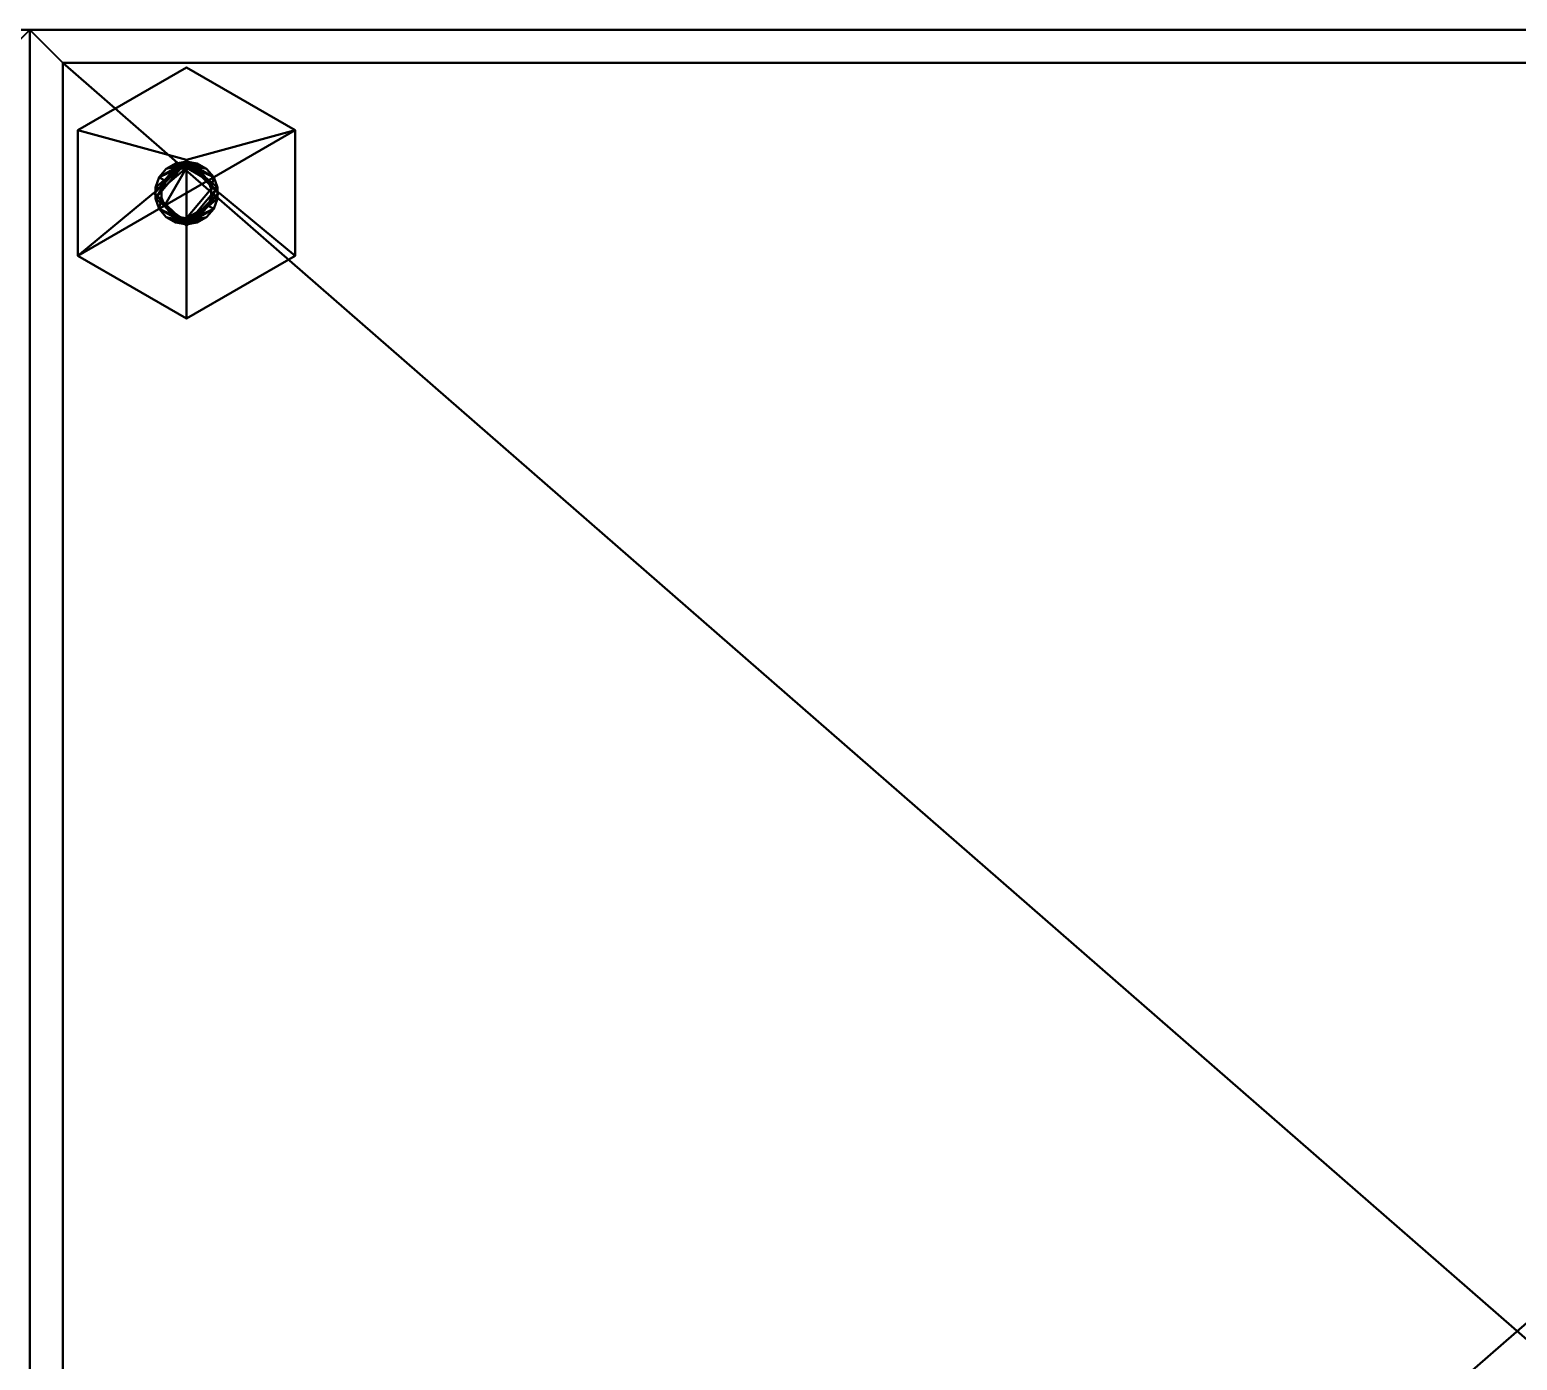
# Model space of a CAD drawing. Header units: millimetres. Extents: x -225 to 2025, y -202 to 200.
# Drawn here: x 225 to 450, y -1.2 to 200 of the extents above; entities that cross this region are included whole.
import ezdxf

# ---------------------------------------------------------------- set-up
doc = ezdxf.new("R2010")
doc.units = ezdxf.units.MM
doc.layers.add('I-FURN-PNLS', color=7, linetype='Continuous', lineweight=40)

msp = doc.modelspace()

# ---------------------------------------------------------------- meshes
at = {"layer": 'I-FURN-PNLS', "color": 7, "true_color": 0xf5f5f3}
mesh = msp.add_polyface(dxfattribs=at)
corners = [(-225, 200, 1799.81), (-225, -185, 1799.81), (-210, -185, 1799.81), (-210, -180, 1799.81), (-220, -180, 1799.81), (-220, 195, 1799.81), (220, 195, 1799.81), (220, -180, 1799.81), (210, -180, 1799.81), (210, -185, 1799.81), (225, -185, 1799.81), (225, 200, 1799.81)]
mesh.append_faces([[corners[k] for k in face] for face in [(4, 1, 2, 3)]], dxfattribs={"vtx0": -1, "color": 7})
mesh.append_faces([[corners[k] for k in face] for face in [(0, 5, 6, 11), (11, 6, 7, 10)]], dxfattribs={"vtx0": -1, "vtx2": -1, "color": 7})
mesh.append_faces([[corners[k] for k in face] for face in [(9, 10, 7, 8)]], dxfattribs={"vtx1": -1, "color": 7})
mesh.append_faces([[corners[k] for k in face] for face in [(4, 5, 0, 1)]], dxfattribs={"vtx1": -1, "vtx3": -1, "color": 7})
mesh = msp.add_polyface(dxfattribs=at)
corners = [(-225, 200, 15), (225, 200, 15), (225, -185, 15), (210, -185, 15), (210, -180, 15), (220, -180, 15), (220, 195, 15), (-220, 195, 15), (-220, -180, 15), (-210, -180, 15), (-210, -185, 15), (-225, -185, 15)]
mesh.append_faces([[corners[k] for k in face] for face in [(5, 2, 3, 4)]], dxfattribs={"vtx0": -1, "color": 7})
mesh.append_faces([[corners[k] for k in face] for face in [(2, 5, 6, 1)]], dxfattribs={"vtx0": -1, "vtx2": -1, "color": 7})
mesh.append_faces([[corners[k] for k in face] for face in [(10, 11, 8, 9)]], dxfattribs={"vtx1": -1, "color": 7})
mesh.append_faces([[corners[k] for k in face] for face in [(7, 8, 11, 0), (6, 7, 0, 1)]], dxfattribs={"vtx1": -1, "vtx3": -1, "color": 7})
mesh = msp.add_polyface(dxfattribs=at)
corners = [(-225, 200, 1799.81), (225, 200, 1799.81), (225, 200, 15), (-225, 200, 15)]
mesh.append_faces([[corners[k] for k in face] for face in [(0, 1, 2, 3)]], dxfattribs={"color": 7})
mesh = msp.add_polyface(dxfattribs=at)
corners = [(225, 200, 1799.81), (225, -185, 1799.81), (225, -185, 15), (225, 200, 15)]
mesh.append_faces([[corners[k] for k in face] for face in [(0, 1, 2, 3)]], dxfattribs={"color": 7})
mesh = msp.add_polyface(dxfattribs=at)
corners = [(225, 200, 1799.81), (225, -185, 1799.81), (240, -185, 1799.81), (240, -180, 1799.81), (230, -180, 1799.81), (230, 195, 1799.81), (670, 195, 1799.81), (670, -180, 1799.81), (660, -180, 1799.81), (660, -185, 1799.81), (675, -185, 1799.81), (675, 200, 1799.81)]
mesh.append_faces([[corners[k] for k in face] for face in [(4, 1, 2, 3)]], dxfattribs={"vtx0": -1, "color": 7})
mesh.append_faces([[corners[k] for k in face] for face in [(0, 5, 6, 11), (11, 6, 7, 10)]], dxfattribs={"vtx0": -1, "vtx2": -1, "color": 7})
mesh.append_faces([[corners[k] for k in face] for face in [(9, 10, 7, 8)]], dxfattribs={"vtx1": -1, "color": 7})
mesh.append_faces([[corners[k] for k in face] for face in [(4, 5, 0, 1)]], dxfattribs={"vtx1": -1, "vtx3": -1, "color": 7})
mesh = msp.add_polyface(dxfattribs=at)
corners = [(225, 200, 15), (675, 200, 15), (675, -185, 15), (660, -185, 15), (660, -180, 15), (670, -180, 15), (670, 195, 15), (230, 195, 15), (230, -180, 15), (240, -180, 15), (240, -185, 15), (225, -185, 15)]
mesh.append_faces([[corners[k] for k in face] for face in [(5, 2, 3, 4)]], dxfattribs={"vtx0": -1, "color": 7})
mesh.append_faces([[corners[k] for k in face] for face in [(2, 5, 6, 1)]], dxfattribs={"vtx0": -1, "vtx2": -1, "color": 7})
mesh.append_faces([[corners[k] for k in face] for face in [(10, 11, 8, 9)]], dxfattribs={"vtx1": -1, "color": 7})
mesh.append_faces([[corners[k] for k in face] for face in [(7, 8, 11, 0), (6, 7, 0, 1)]], dxfattribs={"vtx1": -1, "vtx3": -1, "color": 7})
mesh = msp.add_polyface(dxfattribs=at)
corners = [(225, -185, 1799.81), (225, 200, 1799.81), (225, 200, 15), (225, -185, 15)]
mesh.append_faces([[corners[k] for k in face] for face in [(3, 0, 1, 2)]], dxfattribs={"color": 7})
mesh = msp.add_polyface(dxfattribs=at)
corners = [(225, 200, 1799.81), (675, 200, 1799.81), (675, 200, 15), (225, 200, 15)]
mesh.append_faces([[corners[k] for k in face] for face in [(0, 1, 2, 3)]], dxfattribs={"color": 7})
mesh = msp.add_polyface(dxfattribs=at)
corners = [(230, 195, 1799.81), (230, -180, 1799.81), (230, -180, 15), (230, 195, 15)]
mesh.append_faces([[corners[k] for k in face] for face in [(0, 1, 2, 3)]], dxfattribs={"color": 7})
mesh = msp.add_polyface(dxfattribs=at)
corners = [(670, 195, 1799.81), (230, 195, 1799.81), (230, 195, 15), (670, 195, 15)]
mesh.append_faces([[corners[k] for k in face] for face in [(0, 1, 2, 3)]], dxfattribs={"color": 7})
mesh = msp.add_polyface(dxfattribs=at)
corners = [(670, 195, 35), (230, 195, 35), (230, -180, 35), (240, -180, 35), (240, -185, 35), (660, -185, 35), (660, -180, 35), (670, -180, 35)]
mesh.append_faces([[corners[k] for k in face] for face in [(5, 6, 3, 4)]], dxfattribs={"vtx1": -1, "color": 7})
mesh.append_faces([[corners[k] for k in face] for face in [(1, 2, 3, 6)]], dxfattribs={"vtx2": -1, "vtx3": -1, "color": 7})
mesh.append_faces([[corners[k] for k in face] for face in [(6, 7, 0, 1)]], dxfattribs={"vtx3": -1, "color": 7})
mesh = msp.add_polyface(dxfattribs=at)
corners = [(670, 195, 15), (670, -180, 15), (660, -180, 15), (660, -185, 15), (240, -185, 15), (240, -180, 15), (230, -180, 15), (230, 195, 15)]
mesh.append_faces([[corners[k] for k in face] for face in [(4, 5, 2, 3)]], dxfattribs={"vtx1": -1, "color": 7})
mesh.append_faces([[corners[k] for k in face] for face in [(0, 1, 2, 5)]], dxfattribs={"vtx2": -1, "vtx3": -1, "color": 7})
mesh.append_faces([[corners[k] for k in face] for face in [(5, 6, 7, 0)]], dxfattribs={"vtx3": -1, "color": 7})
mesh = msp.add_polyface(dxfattribs=at)
corners = [(230, 195, 35), (670, 195, 35), (670, 195, 15), (230, 195, 15)]
mesh.append_faces([[corners[k] for k in face] for face in [(0, 1, 2, 3)]], dxfattribs={"color": 7})
mesh = msp.add_polyface(dxfattribs=at)
corners = [(230, -180, 35), (230, 195, 35), (230, 195, 15), (230, -180, 15)]
mesh.append_faces([[corners[k] for k in face] for face in [(0, 1, 2, 3)]], dxfattribs={"color": 7})
mesh = msp.add_polyface(dxfattribs=at)
corners = [(670, 195, 1799.81), (230, 195, 1799.81), (230, -180, 1799.81), (240, -180, 1799.81), (240, -185, 1799.81), (660, -185, 1799.81), (660, -180, 1799.81), (670, -180, 1799.81)]
mesh.append_faces([[corners[k] for k in face] for face in [(5, 6, 3, 4)]], dxfattribs={"vtx1": -1, "color": 7})
mesh.append_faces([[corners[k] for k in face] for face in [(1, 2, 3, 6)]], dxfattribs={"vtx2": -1, "vtx3": -1, "color": 7})
mesh.append_faces([[corners[k] for k in face] for face in [(6, 7, 0, 1)]], dxfattribs={"vtx3": -1, "color": 7})
mesh = msp.add_polyface(dxfattribs=at)
corners = [(670, 195, 1789.81), (670, -180, 1789.81), (660, -180, 1789.81), (660, -185, 1789.81), (240, -185, 1789.81), (240, -180, 1789.81), (230, -180, 1789.81), (230, 195, 1789.81)]
mesh.append_faces([[corners[k] for k in face] for face in [(4, 5, 2, 3)]], dxfattribs={"vtx1": -1, "color": 7})
mesh.append_faces([[corners[k] for k in face] for face in [(0, 1, 2, 5)]], dxfattribs={"vtx2": -1, "vtx3": -1, "color": 7})
mesh.append_faces([[corners[k] for k in face] for face in [(5, 6, 7, 0)]], dxfattribs={"vtx3": -1, "color": 7})
mesh = msp.add_polyface(dxfattribs=at)
corners = [(230, 195, 1799.81), (670, 195, 1799.81), (670, 195, 1789.81), (230, 195, 1789.81)]
mesh.append_faces([[corners[k] for k in face] for face in [(0, 1, 2, 3)]], dxfattribs={"color": 7})
mesh = msp.add_polyface(dxfattribs=at)
corners = [(230, -180, 1799.81), (230, 195, 1799.81), (230, 195, 1789.81), (230, -180, 1789.81)]
mesh.append_faces([[corners[k] for k in face] for face in [(0, 1, 2, 3)]], dxfattribs={"color": 7})
mesh = msp.add_polyface(dxfattribs=at)
corners = [(670, 195, 1349.81), (230, 195, 1349.81), (230, -180, 1349.81), (240, -180, 1349.81), (240, -185, 1349.81), (660, -185, 1349.81), (660, -180, 1349.81), (670, -180, 1349.81)]
mesh.append_faces([[corners[k] for k in face] for face in [(5, 6, 3, 4)]], dxfattribs={"vtx1": -1, "color": 7})
mesh.append_faces([[corners[k] for k in face] for face in [(1, 2, 3, 6)]], dxfattribs={"vtx2": -1, "vtx3": -1, "color": 7})
mesh.append_faces([[corners[k] for k in face] for face in [(6, 7, 0, 1)]], dxfattribs={"vtx3": -1, "color": 7})
mesh = msp.add_polyface(dxfattribs=at)
corners = [(670, 195, 1339.81), (670, -180, 1339.81), (660, -180, 1339.81), (660, -185, 1339.81), (240, -185, 1339.81), (240, -180, 1339.81), (230, -180, 1339.81), (230, 195, 1339.81)]
mesh.append_faces([[corners[k] for k in face] for face in [(4, 5, 2, 3)]], dxfattribs={"vtx1": -1, "color": 7})
mesh.append_faces([[corners[k] for k in face] for face in [(0, 1, 2, 5)]], dxfattribs={"vtx2": -1, "vtx3": -1, "color": 7})
mesh.append_faces([[corners[k] for k in face] for face in [(5, 6, 7, 0)]], dxfattribs={"vtx3": -1, "color": 7})
mesh = msp.add_polyface(dxfattribs=at)
corners = [(230, 195, 1349.81), (670, 195, 1349.81), (670, 195, 1339.81), (230, 195, 1339.81)]
mesh.append_faces([[corners[k] for k in face] for face in [(0, 1, 2, 3)]], dxfattribs={"color": 7})
mesh = msp.add_polyface(dxfattribs=at)
corners = [(230, -180, 1349.81), (230, 195, 1349.81), (230, 195, 1339.81), (230, -180, 1339.81)]
mesh.append_faces([[corners[k] for k in face] for face in [(0, 1, 2, 3)]], dxfattribs={"color": 7})
mesh = msp.add_polyface(dxfattribs=at)
corners = [(670, 195, 899.81), (230, 195, 899.81), (230, -180, 899.81), (240, -180, 899.81), (240, -185, 899.81), (660, -185, 899.81), (660, -180, 899.81), (670, -180, 899.81)]
mesh.append_faces([[corners[k] for k in face] for face in [(5, 6, 3, 4)]], dxfattribs={"vtx1": -1, "color": 7})
mesh.append_faces([[corners[k] for k in face] for face in [(1, 2, 3, 6)]], dxfattribs={"vtx2": -1, "vtx3": -1, "color": 7})
mesh.append_faces([[corners[k] for k in face] for face in [(6, 7, 0, 1)]], dxfattribs={"vtx3": -1, "color": 7})
mesh = msp.add_polyface(dxfattribs=at)
corners = [(670, 195, 889.81), (670, -180, 889.81), (660, -180, 889.81), (660, -185, 889.81), (240, -185, 889.81), (240, -180, 889.81), (230, -180, 889.81), (230, 195, 889.81)]
mesh.append_faces([[corners[k] for k in face] for face in [(4, 5, 2, 3)]], dxfattribs={"vtx1": -1, "color": 7})
mesh.append_faces([[corners[k] for k in face] for face in [(0, 1, 2, 5)]], dxfattribs={"vtx2": -1, "vtx3": -1, "color": 7})
mesh.append_faces([[corners[k] for k in face] for face in [(5, 6, 7, 0)]], dxfattribs={"vtx3": -1, "color": 7})
mesh = msp.add_polyface(dxfattribs=at)
corners = [(230, 195, 899.81), (670, 195, 899.81), (670, 195, 889.81), (230, 195, 889.81)]
mesh.append_faces([[corners[k] for k in face] for face in [(3, 0, 1, 2)]], dxfattribs={"color": 7})
mesh = msp.add_polyface(dxfattribs=at)
corners = [(230, -180, 899.81), (230, 195, 899.81), (230, 195, 889.81), (230, -180, 889.81)]
mesh.append_faces([[corners[k] for k in face] for face in [(3, 0, 1, 2)]], dxfattribs={"color": 7})
mesh = msp.add_polyface(dxfattribs=at)
corners = [(670, 195, 449.81), (230, 195, 449.81), (230, -180, 449.81), (240, -180, 449.81), (240, -185, 449.81), (660, -185, 449.81), (660, -180, 449.81), (670, -180, 449.81)]
mesh.append_faces([[corners[k] for k in face] for face in [(5, 6, 3, 4)]], dxfattribs={"vtx1": -1, "color": 7})
mesh.append_faces([[corners[k] for k in face] for face in [(1, 2, 3, 6)]], dxfattribs={"vtx2": -1, "vtx3": -1, "color": 7})
mesh.append_faces([[corners[k] for k in face] for face in [(6, 7, 0, 1)]], dxfattribs={"vtx3": -1, "color": 7})
mesh = msp.add_polyface(dxfattribs=at)
corners = [(670, 195, 439.81), (670, -180, 439.81), (660, -180, 439.81), (660, -185, 439.81), (240, -185, 439.81), (240, -180, 439.81), (230, -180, 439.81), (230, 195, 439.81)]
mesh.append_faces([[corners[k] for k in face] for face in [(4, 5, 2, 3)]], dxfattribs={"vtx1": -1, "color": 7})
mesh.append_faces([[corners[k] for k in face] for face in [(0, 1, 2, 5)]], dxfattribs={"vtx2": -1, "vtx3": -1, "color": 7})
mesh.append_faces([[corners[k] for k in face] for face in [(5, 6, 7, 0)]], dxfattribs={"vtx3": -1, "color": 7})
mesh = msp.add_polyface(dxfattribs=at)
corners = [(230, 195, 449.81), (670, 195, 449.81), (670, 195, 439.81), (230, 195, 439.81)]
mesh.append_faces([[corners[k] for k in face] for face in [(3, 0, 1, 2)]], dxfattribs={"color": 7})
mesh = msp.add_polyface(dxfattribs=at)
corners = [(230, -180, 449.81), (230, 195, 449.81), (230, 195, 439.81), (230, -180, 439.81)]
mesh.append_faces([[corners[k] for k in face] for face in [(3, 0, 1, 2)]], dxfattribs={"color": 7})
at = {"layer": 'I-FURN-PNLS', "color": 250, "true_color": 0x191919}
mesh = msp.add_polyface(dxfattribs=at)
corners = [(248.7, 194.3), (232.25, 184.8), (232.25, 184.8, 10), (248.7, 194.3, 10)]
mesh.append_faces([[corners[k] for k in face] for face in [(0, 1, 2, 3)]], dxfattribs={"color": 250})
mesh = msp.add_polyface(dxfattribs=at)
corners = [(232.25, 165.8, 10), (248.7, 156.3, 10), (265.16, 165.8, 10), (265.16, 184.8, 10), (248.7, 194.3, 10), (232.25, 184.8, 10), (248.7, 170.3, 10), (243.7, 175.3, 10), (248.7, 180.3, 10), (253.7, 175.3, 10)]
mesh.append_faces([[corners[k] for k in face] for face in [(3, 8, 9, 2), (2, 9, 6, 1)]], dxfattribs={"vtx0": -1, "vtx2": -1, "color": 250})
mesh.append_faces([[corners[k] for k in face] for face in [(8, 3, 4, 5)]], dxfattribs={"vtx0": -1, "vtx3": -1, "color": 250})
mesh.append_faces([[corners[k] for k in face] for face in [(7, 8, 5, 0), (0, 1, 6, 7)]], dxfattribs={"vtx1": -1, "vtx3": -1, "color": 250})
mesh = msp.add_polyface(dxfattribs=at)
corners = [(248.7, 156.3), (232.25, 165.8), (232.25, 184.8), (248.7, 194.3), (265.16, 184.8), (265.16, 165.8)]
mesh.append_faces([[corners[k] for k in face] for face in [(2, 3, 4, 1), (5, 0, 1, 4)]], dxfattribs={"vtx2": -1, "color": 250})
mesh = msp.add_polyface(dxfattribs=at)
corners = [(265.16, 184.8), (248.7, 194.3), (248.7, 194.3, 10), (265.16, 184.8, 10)]
mesh.append_faces([[corners[k] for k in face] for face in [(0, 1, 2, 3)]], dxfattribs={"color": 250})
mesh = msp.add_polyface(dxfattribs=at)
corners = [(232.25, 184.8), (232.25, 165.8), (232.25, 165.8, 10), (232.25, 184.8, 10)]
mesh.append_faces([[corners[k] for k in face] for face in [(1, 2, 3, 0)]], dxfattribs={"color": 250})
mesh = msp.add_polyface(dxfattribs=at)
corners = [(265.16, 165.8), (265.16, 184.8), (265.16, 184.8, 10), (265.16, 165.8, 10)]
mesh.append_faces([[corners[k] for k in face] for face in [(0, 1, 2, 3)]], dxfattribs={"color": 250})
mesh = msp.add_polyface(dxfattribs=at)
corners = [(248.7, 170.3, 10), (248.7, 170.3, 11.25), (248.7, 170.3, 12.5), (248.7, 170.3, 13.75), (248.7, 170.3, 15), (243.7, 175.3, 15), (248.7, 180.3, 15), (248.7, 180.3, 13.75), (248.7, 180.3, 12.5), (248.7, 180.3, 11.25), (248.7, 180.3, 10), (243.7, 175.3, 10)]
mesh.append_faces([[corners[k] for k in face] for face in [(8, 2, 5), (2, 8, 11)]], dxfattribs={"vtx0": -1, "vtx1": -1, "vtx2": -1, "color": 250})
mesh.append_faces([[corners[k] for k in face] for face in [(1, 2, 11, 0), (7, 8, 5, 6)]], dxfattribs={"vtx1": -1, "color": 250})
mesh.append_faces([[corners[k] for k in face] for face in [(3, 4, 5, 2), (9, 10, 11, 8)]], dxfattribs={"vtx2": -1, "color": 250})
mesh = msp.add_polyface(dxfattribs=at)
corners = [(248.7, 170.3, 15), (253.7, 175.3, 15), (248.7, 180.3, 15), (243.7, 175.3, 15), (248.7, 180.06, 15), (253.46, 175.3, 15), (248.7, 170.54, 15), (243.94, 175.3, 15)]
mesh.append_faces([[corners[k] for k in face] for face in [(2, 4, 5, 1), (4, 2, 3, 7)]], dxfattribs={"vtx0": -1, "vtx2": -1, "color": 250})
mesh.append_faces([[corners[k] for k in face] for face in [(6, 7, 3, 0), (0, 1, 5, 6)]], dxfattribs={"vtx1": -1, "vtx3": -1, "color": 250})
mesh = msp.add_polyface(dxfattribs=at)
corners = [(248.7, 170.54, 15), (248.7, 170.54, 19.76), (248.7, 170.54, 24.53), (248.7, 170.54, 29.29), (248.7, 170.54, 34.05), (247.07, 170.82, 34.05), (245.64, 171.65, 34.05), (244.58, 172.92, 34.05), (244.01, 174.47, 34.05), (244.01, 176.13, 34.05), (244.58, 177.68, 34.05), (245.64, 178.95, 34.05), (247.07, 179.77, 34.05), (248.7, 180.06, 34.05), (248.7, 180.06, 29.29), (248.7, 180.06, 24.53), (248.7, 180.06, 19.76), (248.7, 180.06, 15), (243.94, 175.3, 15)]
mesh.append_faces([[corners[k] for k in face] for face in [(14, 12, 13)]], dxfattribs={"vtx0": -1, "color": 250})
mesh.append_faces([[corners[k] for k in face] for face in [(15, 10, 14)]], dxfattribs={"vtx0": -1, "vtx1": -1, "color": 250})
mesh.append_faces([[corners[k] for k in face] for face in [(15, 2, 8), (15, 18, 2)]], dxfattribs={"vtx0": -1, "vtx1": -1, "vtx2": -1, "color": 250})
mesh.append_faces([[corners[k] for k in face] for face in [(3, 5, 6), (3, 6, 7), (2, 7, 8), (15, 9, 10), (14, 11, 12), (15, 8, 9)]], dxfattribs={"vtx0": -1, "vtx2": -1, "color": 250})
mesh.append_faces([[corners[k] for k in face] for face in [(4, 5, 3), (1, 2, 18, 0)]], dxfattribs={"vtx1": -1, "color": 250})
mesh.append_faces([[corners[k] for k in face] for face in [(2, 3, 7), (10, 11, 14)]], dxfattribs={"vtx1": -1, "vtx2": -1, "color": 250})
mesh.append_faces([[corners[k] for k in face] for face in [(16, 17, 18, 15)]], dxfattribs={"vtx2": -1, "color": 250})
mesh = msp.add_polyface(dxfattribs=at)
corners = [(248.7, 170.54, 34.05), (248.7, 170.77, 34.29), (248.7, 171.01, 34.53), (248.7, 171.25, 34.76), (248.7, 171.48, 35), (247.4, 171.71, 35), (246.25, 172.37, 35), (245.4, 173.39, 35), (244.94, 174.64, 35), (244.94, 175.96, 35), (245.4, 177.21, 35), (246.25, 178.22, 35), (247.39, 178.88, 35), (248.7, 179.11, 35), (248.7, 179.35, 34.76), (248.7, 179.59, 34.53), (248.7, 179.82, 34.29), (248.7, 180.06, 34.05), (247.07, 179.77, 34.05), (245.64, 178.95, 34.05), (244.58, 177.68, 34.05), (244.01, 176.13, 34.05), (244.01, 174.47, 34.05), (244.58, 172.92, 34.05), (245.64, 171.65, 34.05), (247.07, 170.82, 34.05)]
mesh.append_faces([[corners[k] for k in face] for face in [(3, 6, 2), (25, 1, 24), (12, 14, 11), (20, 15, 19), (16, 19, 15)]], dxfattribs={"vtx0": -1, "vtx1": -1, "color": 250})
mesh.append_faces([[corners[k] for k in face] for face in [(23, 2, 7), (10, 15, 20)]], dxfattribs={"vtx0": -1, "vtx1": -1, "vtx2": -1, "color": 250})
mesh.append_faces([[corners[k] for k in face] for face in [(3, 5, 6), (2, 6, 7), (23, 7, 8), (8, 22, 23), (15, 10, 11), (21, 9, 10), (16, 18, 19), (9, 21, 22)]], dxfattribs={"vtx0": -1, "vtx2": -1, "color": 250})
mesh.append_faces([[corners[k] for k in face] for face in [(4, 5, 3), (0, 1, 25), (17, 18, 16)]], dxfattribs={"vtx1": -1, "color": 250})
mesh.append_faces([[corners[k] for k in face] for face in [(1, 2, 24), (23, 24, 2), (8, 9, 22), (14, 15, 11), (20, 21, 10)]], dxfattribs={"vtx1": -1, "vtx2": -1, "color": 250})
mesh.append_faces([[corners[k] for k in face] for face in [(12, 13, 14)]], dxfattribs={"vtx2": -1, "color": 250})
mesh = msp.add_polyface(dxfattribs=at)
corners = [(248.7, 180.3, 15), (253.7, 175.3, 15), (248.7, 170.3, 15), (248.7, 170.3, 13.75), (248.7, 170.3, 12.5), (248.7, 170.3, 11.25), (248.7, 170.3, 10), (253.7, 175.3, 10), (248.7, 180.3, 10), (248.7, 180.3, 11.25), (248.7, 180.3, 12.5), (248.7, 180.3, 13.75)]
mesh.append_faces([[corners[k] for k in face] for face in [(1, 10, 11, 0)]], dxfattribs={"vtx0": -1, "color": 250})
mesh.append_faces([[corners[k] for k in face] for face in [(4, 7, 10), (10, 1, 4)]], dxfattribs={"vtx0": -1, "vtx1": -1, "vtx2": -1, "color": 250})
mesh.append_faces([[corners[k] for k in face] for face in [(5, 6, 7, 4)]], dxfattribs={"vtx2": -1, "color": 250})
mesh.append_faces([[corners[k] for k in face] for face in [(7, 8, 9, 10), (1, 2, 3, 4)]], dxfattribs={"vtx3": -1, "color": 250})
mesh = msp.add_polyface(dxfattribs=at)
corners = [(248.7, 179.11, 35), (250.01, 178.88, 35), (251.15, 178.22, 35), (252.01, 177.21, 35), (252.46, 175.96, 35), (252.46, 174.64, 35), (252.01, 173.39, 35), (251.15, 172.38, 35), (250.01, 171.71, 35), (248.7, 171.48, 35), (248.7, 171.25, 34.76), (248.7, 171.01, 34.53), (248.7, 170.77, 34.29), (248.7, 170.54, 34.05), (250.33, 170.82, 34.05), (251.76, 171.65, 34.05), (252.82, 172.92, 34.05), (253.39, 174.47, 34.05), (253.39, 176.12, 34.05), (252.83, 177.68, 34.05), (251.76, 178.95, 34.05), (250.33, 179.77, 34.05), (248.7, 180.06, 34.05), (248.7, 179.82, 34.29), (248.7, 179.59, 34.53), (248.7, 179.35, 34.76)]
mesh.append_faces([[corners[k] for k in face] for face in [(25, 2, 24), (20, 24, 19), (21, 23, 20), (8, 10, 7), (16, 11, 15), (12, 15, 11)]], dxfattribs={"vtx0": -1, "vtx1": -1, "color": 250})
mesh.append_faces([[corners[k] for k in face] for face in [(24, 3, 19), (6, 11, 16)]], dxfattribs={"vtx0": -1, "vtx1": -1, "vtx2": -1, "color": 250})
mesh.append_faces([[corners[k] for k in face] for face in [(25, 1, 2), (24, 2, 3), (19, 3, 4), (20, 23, 24), (4, 18, 19), (11, 6, 7), (17, 5, 6), (12, 14, 15), (5, 17, 18)]], dxfattribs={"vtx0": -1, "vtx2": -1, "color": 250})
mesh.append_faces([[corners[k] for k in face] for face in [(13, 14, 12)]], dxfattribs={"vtx1": -1, "color": 250})
mesh.append_faces([[corners[k] for k in face] for face in [(4, 5, 18), (10, 11, 7), (16, 17, 6)]], dxfattribs={"vtx1": -1, "vtx2": -1, "color": 250})
mesh.append_faces([[corners[k] for k in face] for face in [(25, 0, 1), (21, 22, 23), (8, 9, 10)]], dxfattribs={"vtx2": -1, "color": 250})
mesh = msp.add_polyface(dxfattribs=at)
corners = [(248.7, 180.06, 34.05), (250.33, 179.77, 34.05), (251.76, 178.95, 34.05), (252.83, 177.68, 34.05), (253.39, 176.12, 34.05), (253.39, 174.47, 34.05), (252.82, 172.92, 34.05), (251.76, 171.65, 34.05), (250.33, 170.82, 34.05), (248.7, 170.54, 34.05), (248.7, 170.54, 29.29), (248.7, 170.54, 24.53), (248.7, 170.54, 19.76), (248.7, 170.54, 15), (253.46, 175.3, 15), (248.7, 180.06, 15), (248.7, 180.06, 19.76), (248.7, 180.06, 24.53), (248.7, 180.06, 29.29)]
mesh.append_faces([[corners[k] for k in face] for face in [(3, 18, 2), (18, 3, 17)]], dxfattribs={"vtx0": -1, "vtx1": -1, "color": 250})
mesh.append_faces([[corners[k] for k in face] for face in [(4, 11, 17), (17, 11, 14)]], dxfattribs={"vtx0": -1, "vtx1": -1, "vtx2": -1, "color": 250})
mesh.append_faces([[corners[k] for k in face] for face in [(17, 3, 4), (11, 5, 6), (10, 7, 8), (6, 10, 11), (11, 4, 5)]], dxfattribs={"vtx0": -1, "vtx2": -1, "color": 250})
mesh.append_faces([[corners[k] for k in face] for face in [(1, 2, 18), (6, 7, 10)]], dxfattribs={"vtx1": -1, "vtx2": -1, "color": 250})
mesh.append_faces([[corners[k] for k in face] for face in [(18, 0, 1), (8, 9, 10), (12, 13, 14, 11)]], dxfattribs={"vtx2": -1, "color": 250})
mesh.append_faces([[corners[k] for k in face] for face in [(14, 15, 16, 17)]], dxfattribs={"vtx3": -1, "color": 250})
mesh = msp.add_polyface(dxfattribs=at)
corners = [(248.7, 171.48, 35), (250.01, 171.71, 35), (251.15, 172.38, 35), (252.01, 173.39, 35), (252.46, 174.64, 35), (252.46, 175.96, 35), (252.01, 177.21, 35), (251.15, 178.22, 35), (250.01, 178.88, 35), (248.7, 179.11, 35), (247.39, 178.88, 35), (246.25, 178.22, 35), (245.4, 177.21, 35), (244.94, 175.96, 35), (244.94, 174.64, 35), (245.4, 173.39, 35), (246.25, 172.37, 35), (247.4, 171.71, 35)]
mesh.append_faces([[corners[k] for k in face] for face in [(0, 9, 15, 17)]], dxfattribs={"vtx0": -1, "vtx1": -1, "vtx2": -1, "color": 250})
mesh.append_faces([[corners[k] for k in face] for face in [(9, 13, 14, 15), (0, 3, 4, 5)]], dxfattribs={"vtx0": -1, "vtx3": -1, "color": 250})
mesh.append_faces([[corners[k] for k in face] for face in [(12, 13, 11), (16, 17, 15)]], dxfattribs={"vtx1": -1, "color": 250})
mesh.append_faces([[corners[k] for k in face] for face in [(5, 6, 9, 0)]], dxfattribs={"vtx1": -1, "vtx2": -1, "vtx3": -1, "color": 250})
mesh.append_faces([[corners[k] for k in face] for face in [(7, 8, 9, 6)]], dxfattribs={"vtx2": -1, "color": 250})
mesh.append_faces([[corners[k] for k in face] for face in [(9, 10, 11, 13)]], dxfattribs={"vtx2": -1, "vtx3": -1, "color": 250})
mesh.append_faces([[corners[k] for k in face] for face in [(0, 1, 2, 3)]], dxfattribs={"vtx3": -1, "color": 250})
mesh = msp.add_polyface(dxfattribs=at)
corners = [(232.25, 165.8), (248.7, 156.3), (248.7, 156.3, 10), (232.25, 165.8, 10)]
mesh.append_faces([[corners[k] for k in face] for face in [(0, 1, 2, 3)]], dxfattribs={"color": 250})
mesh = msp.add_polyface(dxfattribs=at)
corners = [(248.7, 156.3), (265.16, 165.8), (265.16, 165.8, 10), (248.7, 156.3, 10)]
mesh.append_faces([[corners[k] for k in face] for face in [(0, 1, 2, 3)]], dxfattribs={"color": 250})

doc.saveas('drawing.dxf')
